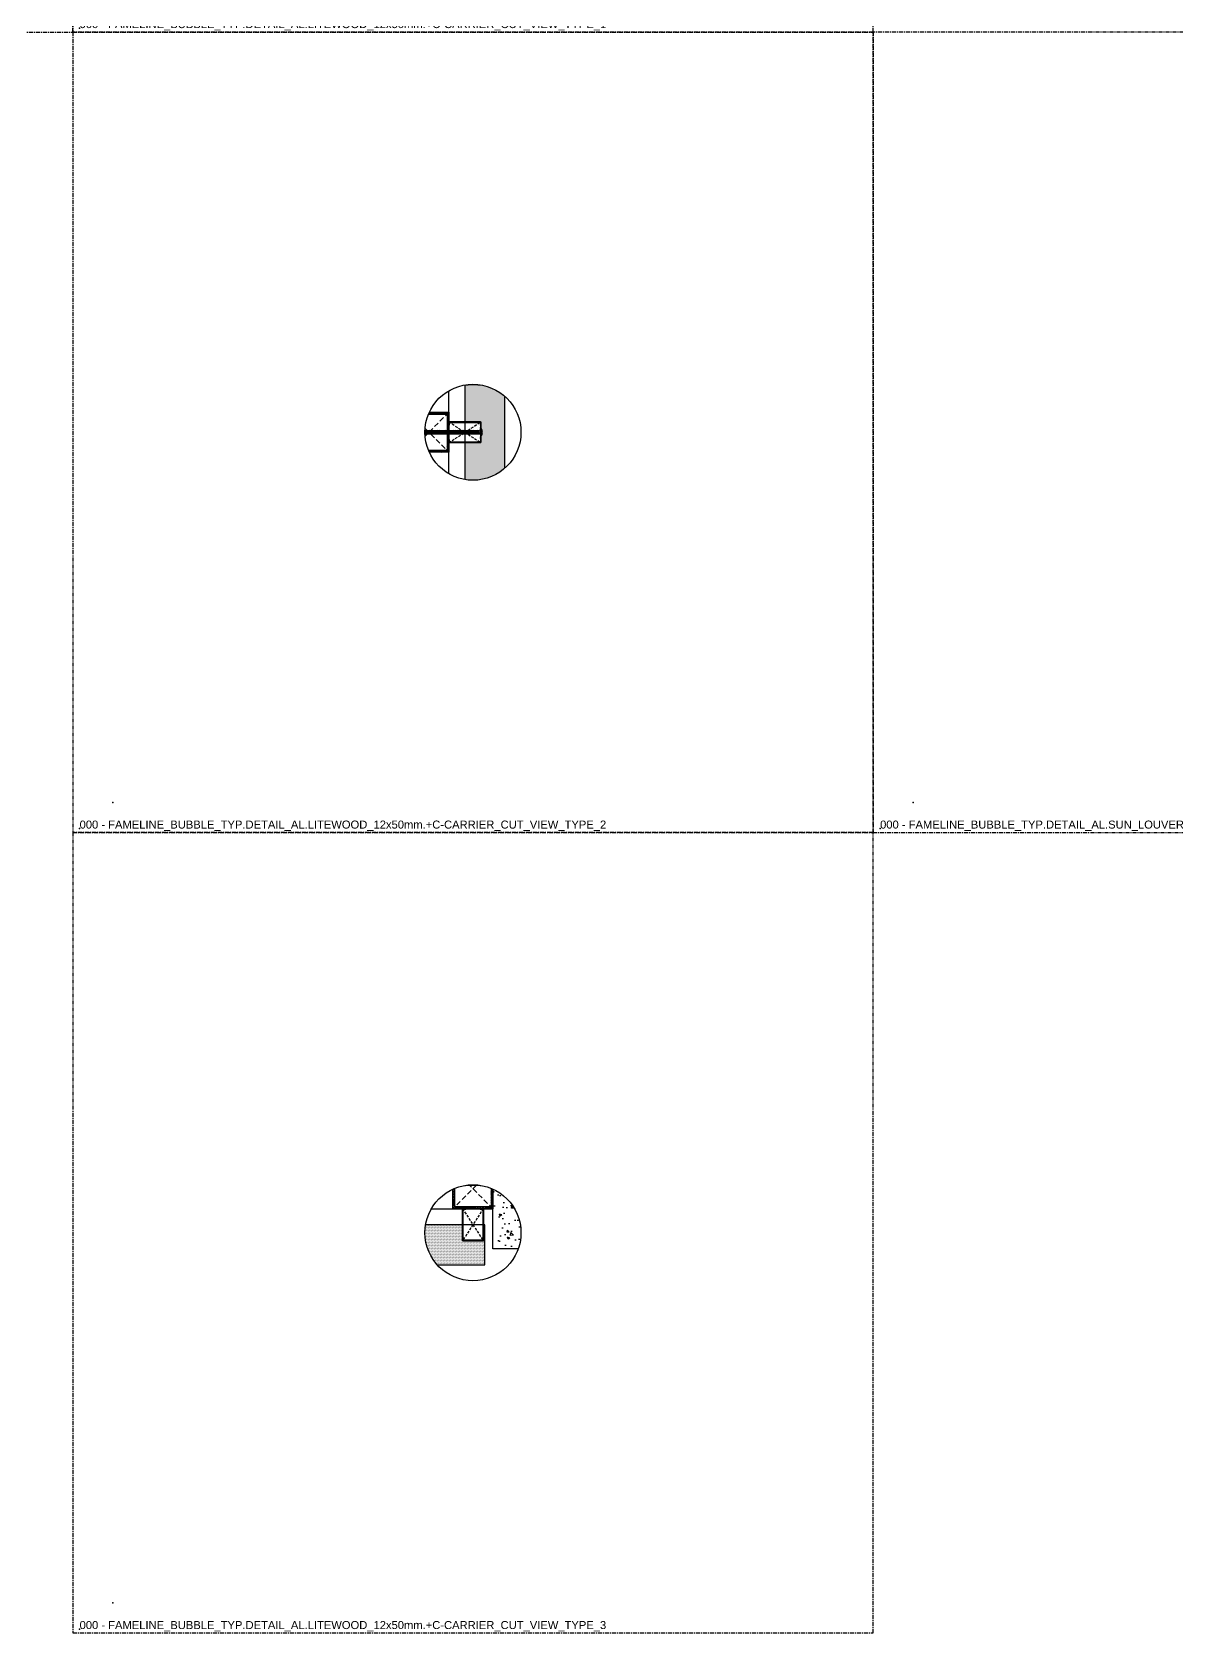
# Model space of a CAD drawing. Header units: millimetres. Extents: x -244126 to 368105, y -173968 to 259060.
# Drawn here: x 45274 to 46704, y 45995 to 47995 of the extents above; entities that cross this region are included whole.
import ezdxf
from ezdxf.enums import TextEntityAlignment as Align
from ezdxf.xclip import XClip

# ---------------------------------------------------------------- set-up
doc = ezdxf.new("R2010")
doc.units = ezdxf.units.MM
doc.header["$MEASUREMENT"] = 0
doc.header["$XCLIPFRAME"] = 0
doc.linetypes.add('005_GG_TA_LINE', pattern=[13.75, 5, -1.25, 1.25, -1.25, 5])
doc.linetypes.add('HIDDEN', pattern=[9.525, 6.35, -3.175])
for name, color, linetype in [('000 - H A T C H', 8, 'Continuous'), ('000 - H I D D E N', 7, 'Continuous'), ('000 - SYMBOL CON', 1, 'Continuous'), ('000 - WIPEOUT', 250, 'Continuous'), ('001 - ASCESSORIES', 1, 'Continuous'), ('002 - STRUCTURAL STEEL', 4, 'Continuous'), ('004 - CONCRETE', 5, 'Continuous'), ('A02_LITEWOOD', 7, 'Continuous'), ('A04_TUBE SERIES', 7, 'Continuous')]:
    doc.layers.add(name, color=color, linetype=linetype)
doc.styles.get("Standard").update_dxf_attribs({"font": 'arial.ttf'})
doc.styles.add('TA', font='Cordia New.ttf', dxfattribs={"height": 4.5})

# ---------------------------------------------------------------- blocks, each defined once
blk = doc.blocks.new('*U1760')
at = {"color": 0, "linetype": '005_GG_TA_LINE'}
blk.add_lwpolyline([(0, 0), (1000, 0), (1000, 1000), (0, 1000)], close=True, dxfattribs=at)
for p in [(50, 37.5), (8.6, 4.9)]:
    blk.add_point(p, dxfattribs=at)
blk.add_attdef('NAMEBLK', (8.6, 4.9), '', height=10, dxfattribs=at)
blk = doc.blocks.new('*U3050')
at = {"layer": '002 - STRUCTURAL STEEL', "color": 0, "linetype": 'ByBlock'}
blk.add_lwpolyline([(0, 1700), (50, 1700), (50, 0), (0, 0)], close=True, dxfattribs=at)
blk = doc.blocks.new('*U3043')
at = {"color": 250}
blk.add_wipeout([(50, 0), (50, 50), (0, 50), (0, 0)], dxfattribs=at).dxf.layer = '000 - WIPEOUT'
at = {"layer": '000 - H A T C H'}
h = blk.add_hatch(dxfattribs=at)
h.set_pattern_fill('ANSI32', color=256, scale=0.25)
h.set_pattern_definition([(45, (37.5, 37.5), (-1.6838, 1.6838), []), (45, (38.6225, 37.5), (-1.6838, 1.6838), [])])
edge = h.paths.add_edge_path()
edge.add_line((50, 3), (50, 47))
edge.add_arc((47, 47), 3, 0, 90)
edge.add_line((47, 50), (3, 50))
edge.add_arc((3, 47), 3, 90, 180)
edge.add_line((0, 47), (0, 3))
edge.add_arc((3, 3), 3, 180, 270)
edge.add_line((3, 0), (47, 0))
edge.add_arc((47, 3), 3, 270, 360)
edge = h.paths.add_edge_path(flags=16)
edge.add_line((47.7, 4.3), (47.7, 45.7))
edge.add_arc((45.7, 45.7), 2, 0, 90)
edge.add_line((45.7, 47.7), (4.3, 47.7))
edge.add_arc((4.3, 45.7), 2, 90, 180)
edge.add_line((2.3, 45.7), (2.3, 4.3))
edge.add_arc((4.3, 4.3), 2, 180, 270)
edge.add_line((4.3, 2.3), (45.7, 2.3))
edge.add_arc((45.7, 4.3), 2, 270, 360)
at = {"layer": '000 - H I D D E N', "color": 8, "linetype": 'HIDDEN'}
for p, q in [((50, 0), (0, 50)), ((50, 50), (0, 0))]:
    blk.add_line(p, q, dxfattribs=at)
at = {"layer": '002 - STRUCTURAL STEEL', "color": 0}
for points in [[(50, 3), (50, 47, 0.414214), (47, 50), (3, 50, 0.414214), (0, 47), (0, 3, 0.414214), (3, 0), (47, 0, 0.414214)], [(47.7, 4.3), (47.7, 45.7, 0.414214), (45.7, 47.7), (4.3, 47.7, 0.414214), (2.3, 45.7), (2.3, 4.3, 0.414214), (4.3, 2.3), (45.7, 2.3, 0.414214)]]:
    blk.add_lwpolyline(points, format="xyb", close=True, dxfattribs=at)
at = {"layer": 'Defpoints', "color": 250}
blk.add_lwpolyline([(50, 0), (50, 50), (0, 50), (0, 0)], close=True, dxfattribs=at)
blk = doc.blocks.new('*U4896')
at = {"layer": 'A02_LITEWOOD', "color": 0, "style": 'TA', "flags": 1}
for tag, p in [('ITEM_VALUE', (10, -52.5)), ('PRODUCT_NAME_VALUE', (60, -52.5)), ('ITEM_NUMBER_VALUE', (120, -52.5)), ('PRODUCT_CODE_VALUE', (160, -52.5)), ('SELLING_PRICE_VALUE', (200, -52.5)), ('UNIT_VALUE', (230, -52.5)), ('TYPE_OF_COLOR_VALUE', (255, -52.5)), ('SECTION_VALUE', (285, -52.5))]:
    blk.add_attdef(tag, text='', height=1.8, dxfattribs=at).set_placement(p, align=Align.MIDDLE_CENTER)
at = {"color": 0, "ltscale": 300}
blk.add_wipeout([(0, -25), (1780, -25), (1780, 25), (0, 25)], dxfattribs=at).dxf.layer = '000 - WIPEOUT'
blk.add_lwpolyline([(0, -25), (1780, -25), (1780, 25), (0, 25)], close=True, dxfattribs=at)
for p in [(25, 25), (0, -25)]:
    blk.add_point(p, dxfattribs=at)
blk = doc.blocks.new('000 - ASSCESSORIES_FAMELINE_ALC-CARRIER_FOR_12x50mm._SIDE_VIEW')
blk.add_wipeout([(-20, -13), (20, -13), (20, 13), (-20, 13)]).dxf.layer = '000 - WIPEOUT'
at = {"layer": '000 - H A T C H'}
h = blk.add_hatch(dxfattribs=at)
h.set_pattern_fill('ANSI32', color=256, scale=0.1)
h.set_pattern_definition([(45, (-15462.6393, 6516.9696), (-0.67351921, 0.67351921), []), (45, (-15462.1903, 6516.9696), (-0.67351921, 0.67351921), [])])
edge = h.paths.add_edge_path()
edge.add_line((-20, 9), (-20, 12.3))
edge.add_arc((-19.3, 12.3), 0.7, 90, 180, ccw=False)
edge.add_line((-19.3, 13), (19.3, 13))
edge.add_arc((19.3, 12.3), 0.7, 0, 90, ccw=False)
edge.add_line((20, 12.3), (20, -12.3))
edge.add_arc((19.3, -12.3), 0.7, 270, 360, ccw=False)
edge.add_line((19.3, -13), (-19.3, -13))
edge.add_arc((-19.3, -12.3), 0.7, 180, 270, ccw=False)
edge.add_line((-20, -12.3), (-20, -9))
edge.add_line((-20, -9), (-19.3, -9))
edge.add_line((-19.3, -9), (-19.3, -12.1))
edge.add_arc((-19.1, -12.1), 0.2, 180, 270)
edge.add_line((-19.1, -12.3), (19.1, -12.3))
edge.add_arc((19.1, -12.1), 0.2, 270, 360)
edge.add_line((19.3, -12.1), (19.3, 12.1))
edge.add_arc((19.1, 12.1), 0.2, 0, 90)
edge.add_line((19.1, 12.3), (-19.1, 12.3))
edge.add_arc((-19.1, 12.1), 0.2, 90, 180)
edge.add_line((-19.3, 12.1), (-19.3, 9))
edge.add_line((-19.3, 9), (-20, 9))
at = {"color": 250}
blk.add_line((0, -13), (0, 13), dxfattribs=at)
at = {"layer": '000 - SYMBOL CON', "color": 8, "linetype": 'HIDDEN', "ltscale": 0.5}
for points in [[(-20, -13), (20, 13)], [(-20, 13), (20, -13)]]:
    blk.add_lwpolyline(points, dxfattribs=at)
at = {"layer": '001 - ASCESSORIES', "color": 0}
blk.add_lwpolyline([(-20, 9), (-20, 12.3, -0.414214), (-19.3, 13), (19.3, 13, -0.414214), (20, 12.3), (20, -12.3, -0.414214), (19.3, -13), (-19.3, -13, -0.414214), (-20, -12.3), (-20, -9), (-19.3, -9), (-19.3, -12.1, 0.414214), (-19.1, -12.3), (19.1, -12.3, 0.414214), (19.3, -12.1), (19.3, 12.1, 0.414214), (19.1, 12.3), (-19.1, 12.3, 0.414214), (-19.3, 12.1), (-19.3, 9)], format="xyb", close=True, dxfattribs=at)
at = {"layer": 'Defpoints', "color": 250}
blk.add_lwpolyline([(-20, -13), (20, -13), (20, 13), (-20, 13)], close=True, dxfattribs=at)
blk = doc.blocks.new('*U3111')
at = {"layer": '001 - ASCESSORIES', "color": 0, "xscale": -1}
blk.add_blockref('000 - ASSCESSORIES_FAMELINE_ALC-CARRIER_FOR_12x50mm._SIDE_VIEW', (0, 0), dxfattribs=at)
at = {"layer": 'A04_TUBE SERIES', "color": 0, "style": 'TA', "flags": 1}
for tag, p in [('ITEM_VALUE', (50, -212.5)), ('PRODUCT_NAME_VALUE', (300, -212.5)), ('ITEM_NUMBER_VALUE', (600, -212.5)), ('PRODUCT_CODE_VALUE', (800, -212.5)), ('SELLING_PRICE_VALUE', (1000, -212.5)), ('UNIT_VALUE', (1150, -212.5)), ('TYPE_OF_COLOR_VALUE', (1275, -212.5)), ('SECTION_VALUE', (1425, -212.5))]:
    blk.add_attdef(tag, text='', height=9, dxfattribs=at).set_placement(p, align=Align.MIDDLE_CENTER)
blk = doc.blocks.new('000 - DYNAMIC_VIEW_ASSCESSORIES_PHILLIPS_HEAD_SELF_DRILLING_SCREW_No.8x75mm._SIDE_VIEW')
at = {"layer": '000 - H A T C H'}
h = blk.add_hatch(color=250, dxfattribs=at)
h.dxf.hatch_style = 1
edge = h.paths.add_edge_path()
edge.add_arc((38, 1.6), 1.05, 384.1341, 422.4587, ccw=False)
edge.add_line((39, 2), (40.2, 2))
edge.add_arc((39.8, 2.5), 0.657, 308.6596, 358.8819)
edge.add_arc((40, 1.6), 1.05, 384.1341, 422.4587, ccw=False)
edge.add_line((41, 2), (42.2, 2))
edge.add_arc((41.8, 2.5), 0.657, 308.6596, 358.8819)
edge.add_arc((42, 1.6), 1.05, 384.1341, 422.4587, ccw=False)
edge.add_line((43, 2), (44.2, 2))
edge.add_arc((43.8, 2.5), 0.657, 308.6596, 358.8819)
edge.add_arc((44, 1.6), 1.05, 384.1341, 422.4587, ccw=False)
edge.add_line((45, 2), (46.2, 2))
edge.add_arc((45.8, 2.5), 0.657, 308.6596, 358.8819)
edge.add_arc((46, 1.6), 1.05, 384.1341, 422.4587, ccw=False)
edge.add_line((47, 2), (48.2, 2))
edge.add_arc((47.8, 2.5), 0.657, 308.6596, 358.8819)
edge.add_arc((48, 1.6), 1.05, 384.1341, 422.4587, ccw=False)
edge.add_line((49, 2), (50.2, 2))
edge.add_arc((49.8, 2.5), 0.657, 308.6596, 358.8819)
edge.add_arc((50, 1.6), 1.05, 384.1341, 422.4587, ccw=False)
edge.add_line((51, 2), (52.2, 2))
edge.add_arc((51.8, 2.5), 0.657, 308.6596, 358.8819)
edge.add_arc((52, 1.6), 1.05, 384.1341, 422.4587, ccw=False)
edge.add_line((53, 2), (54.2, 2))
edge.add_arc((53.8, 2.5), 0.657, 308.6596, 358.8819)
edge.add_arc((54, 1.6), 1.05, 384.1341, 422.4587, ccw=False)
edge.add_line((55, 2), (56.2, 2))
edge.add_arc((55.8, 2.5), 0.657, 308.6596, 358.8819)
edge.add_arc((56, 1.6), 1.05, 384.1341, 422.4587, ccw=False)
edge.add_line((57, 2), (58.2, 2))
edge.add_arc((57.8, 2.5), 0.657, 308.6596, 358.8819)
edge.add_arc((58, 1.6), 1.05, 384.1341, 422.4587, ccw=False)
edge.add_line((59, 2), (60.2, 2))
edge.add_arc((59.8, 2.5), 0.657, 308.6596, 358.8819)
edge.add_arc((60, 1.6), 1.05, 384.1341, 422.4587, ccw=False)
edge.add_line((61, 2), (62.2, 2))
edge.add_arc((61.8, 2.5), 0.657, 308.6596, 358.8819)
edge.add_arc((62, 1.6), 1.05, 384.1341, 422.4587, ccw=False)
edge.add_line((63, 2), (64.2, 2))
edge.add_arc((63.8, 2.5), 0.657, 308.6596, 358.8819)
edge.add_arc((64, 1.6), 1.05, 384.1341, 422.4587, ccw=False)
edge.add_line((65, 2), (66.2, 2))
edge.add_arc((65.8, 2.5), 0.657, 308.6596, 358.8819)
edge.add_arc((66, 1.6), 1.05, 384.1341, 422.4587, ccw=False)
edge.add_line((67, 2), (68.2, 2))
edge.add_arc((67.8, 2.5), 0.657, 308.6596, 358.8819)
edge.add_arc((68, 1.6), 1.05, 384.1341, 422.4587, ccw=False)
edge.add_line((69, 2), (69.6, 2))
edge.add_line((69.6, 2), (70.3, 1.8))
edge.add_arc((69.9, 2.3), 0.657, 308.6596, 358.8819)
edge.add_arc((70.1, 1.3), 1.05, 384.1341, 422.4587, ccw=False)
edge.add_line((71, 1.8), (71.1, 1.5))
edge.add_line((71.1, 1.5), (75, 0))
edge.add_line((75, 0), (71.7, -1.2))
edge.add_line((71.7, -1.2), (71.7, -1.5))
edge.add_arc((70.9, -1.4), 0.847, 314.556, 352.9855, ccw=False)
edge.add_arc((70.6, -2.4), 0.966, 382.4776, 426.9967)
edge.add_line((71, -1.5), (69.8, -1.9))
edge.add_line((69.8, -1.9), (69.9, -2))
edge.add_arc((69, -1.9), 0.847, 314.556, 352.9855, ccw=False)
edge.add_arc((68.7, -2.9), 0.966, 382.4776, 424.1153)
edge.add_line((69.1, -2), (67.9, -2))
edge.add_arc((67, -1.9), 0.847, 314.556, 352.9855, ccw=False)
edge.add_arc((66.7, -2.9), 0.966, 382.4776, 424.1153)
edge.add_line((67.1, -2), (65.9, -2))
edge.add_arc((65, -1.9), 0.847, 314.556, 352.9855, ccw=False)
edge.add_arc((64.7, -2.9), 0.966, 382.4776, 424.1153)
edge.add_line((65.1, -2), (63.9, -2))
edge.add_arc((63, -1.9), 0.847, 314.556, 352.9855, ccw=False)
edge.add_arc((62.7, -2.9), 0.966, 382.4776, 424.1153)
edge.add_line((63.1, -2), (61.9, -2))
edge.add_arc((61, -1.9), 0.847, 314.556, 352.9855, ccw=False)
edge.add_arc((60.7, -2.9), 0.966, 382.4776, 424.1153)
edge.add_line((61.1, -2), (59.9, -2))
edge.add_arc((59, -1.9), 0.847, 314.556, 352.9855, ccw=False)
edge.add_arc((58.7, -2.9), 0.966, 382.4776, 424.1153)
edge.add_line((59.1, -2), (57.9, -2))
edge.add_arc((57, -1.9), 0.847, 314.556, 352.9855, ccw=False)
edge.add_arc((56.7, -2.9), 0.966, 382.4776, 424.1153)
edge.add_line((57.1, -2), (55.9, -2))
edge.add_arc((55, -1.9), 0.847, 314.556, 352.9855, ccw=False)
edge.add_arc((54.7, -2.9), 0.966, 382.4776, 424.1153)
edge.add_line((55.1, -2), (53.9, -2))
edge.add_arc((53, -1.9), 0.847, 314.556, 352.9855, ccw=False)
edge.add_arc((52.7, -2.9), 0.966, 382.4776, 424.1153)
edge.add_line((53.1, -2), (51.9, -2))
edge.add_arc((51, -1.9), 0.847, 314.556, 352.9855, ccw=False)
edge.add_arc((50.7, -2.9), 0.966, 382.4776, 424.1153)
edge.add_line((51.1, -2), (49.9, -2))
edge.add_arc((49, -1.9), 0.847, 314.556, 352.9855, ccw=False)
edge.add_arc((48.7, -2.9), 0.966, 382.4776, 424.1153)
edge.add_line((49.1, -2), (47.9, -2))
edge.add_arc((47, -1.9), 0.847, 314.556, 352.9855, ccw=False)
edge.add_arc((46.7, -2.9), 0.966, 382.4776, 424.1153)
edge.add_line((47.1, -2), (45.9, -2))
edge.add_arc((45, -1.9), 0.847, 314.556, 352.9855, ccw=False)
edge.add_arc((44.7, -2.9), 0.966, 382.4776, 424.1153)
edge.add_line((45.1, -2), (43.9, -2))
edge.add_arc((43, -1.9), 0.847, 314.556, 352.9855, ccw=False)
edge.add_arc((42.7, -2.9), 0.966, 382.4776, 424.1153)
edge.add_line((43.1, -2), (41.9, -2))
edge.add_arc((41, -1.9), 0.847, 314.556, 352.9855, ccw=False)
edge.add_arc((40.7, -2.9), 0.966, 382.4776, 424.1153)
edge.add_line((41.1, -2), (39.9, -2))
edge.add_arc((39, -1.9), 0.847, 314.556, 352.9855, ccw=False)
edge.add_arc((38.7, -2.9), 0.966, 382.4776, 424.1153)
edge.add_line((39.1, -2), (37.9, -2))
edge.add_arc((37, -1.9), 0.847, 314.556, 352.9855, ccw=False)
edge.add_arc((36.7, -2.9), 0.966, 382.4776, 424.1153)
edge.add_line((37.1, -2), (35.9, -2))
edge.add_arc((35, -1.9), 0.847, 314.556, 352.9855, ccw=False)
edge.add_arc((34.7, -2.9), 0.966, 382.4776, 424.1153)
edge.add_line((35.1, -2), (33.9, -2))
edge.add_arc((33, -1.9), 0.847, 314.556, 352.9855, ccw=False)
edge.add_arc((32.7, -2.9), 0.966, 382.4776, 424.1153)
edge.add_line((33.1, -2), (31.9, -2))
edge.add_arc((31, -1.9), 0.847, 314.556, 352.9855, ccw=False)
edge.add_arc((30.7, -2.9), 0.966, 382.4776, 424.1153)
edge.add_line((31.1, -2), (29.9, -2))
edge.add_arc((29, -1.9), 0.847, 314.556, 352.9855, ccw=False)
edge.add_arc((28.7, -2.9), 0.966, 382.4776, 424.1153)
edge.add_line((29.1, -2), (27.9, -2))
edge.add_arc((27, -1.9), 0.847, 314.556, 352.9855, ccw=False)
edge.add_arc((26.7, -2.9), 0.966, 382.4776, 424.1153)
edge.add_line((27.1, -2), (25.9, -2))
edge.add_arc((25, -1.9), 0.847, 314.556, 352.9855, ccw=False)
edge.add_arc((24.7, -2.9), 0.966, 382.4776, 424.1153)
edge.add_line((25.1, -2), (23.9, -2))
edge.add_arc((23, -1.9), 0.847, 314.556, 352.9855, ccw=False)
edge.add_arc((22.7, -2.9), 0.966, 382.4776, 424.1153)
edge.add_line((23.1, -2), (21.9, -2))
edge.add_arc((21, -1.9), 0.847, 314.556, 352.9855, ccw=False)
edge.add_arc((20.7, -2.9), 0.966, 382.4776, 424.1153)
edge.add_line((21.1, -2), (19.9, -2))
edge.add_arc((19, -1.9), 0.847, 314.556, 352.9855, ccw=False)
edge.add_arc((18.7, -2.9), 0.966, 382.4776, 424.1153)
edge.add_line((19.1, -2), (17.9, -2))
edge.add_arc((17, -1.9), 0.847, 314.556, 352.9855, ccw=False)
edge.add_arc((16.7, -2.9), 0.966, 382.4776, 424.1153)
edge.add_line((17.1, -2), (15.9, -2))
edge.add_arc((15, -1.9), 0.847, 314.556, 352.9855, ccw=False)
edge.add_arc((14.7, -2.9), 0.966, 382.4776, 424.1153)
edge.add_line((15.1, -2), (13.9, -2))
edge.add_arc((13, -1.9), 0.847, 314.556, 352.9855, ccw=False)
edge.add_arc((12.7, -2.9), 0.966, 382.4776, 424.1153)
edge.add_line((13.1, -2), (11.9, -2))
edge.add_arc((11, -1.9), 0.847, 314.556, 352.9855, ccw=False)
edge.add_arc((10.7, -2.9), 0.966, 382.4776, 424.1153)
edge.add_line((11.1, -2), (9.9, -2))
edge.add_arc((9, -1.9), 0.847, 314.556, 352.9855, ccw=False)
edge.add_arc((8.7, -2.9), 0.966, 382.4776, 424.1153)
edge.add_line((9.1, -2), (7.9, -2))
edge.add_arc((7, -1.9), 0.847, 314.556, 352.9855, ccw=False)
edge.add_arc((6.7, -2.9), 0.966, 382.4776, 424.1153)
edge.add_line((7.1, -2), (5.9, -2))
edge.add_arc((5, -1.9), 0.847, 314.556, 352.9855, ccw=False)
edge.add_arc((4.7, -2.9), 0.966, 382.4776, 424.1153)
edge.add_line((5.1, -2), (3.9, -2))
edge.add_arc((3, -1.9), 0.847, 314.556, 352.9855, ccw=False)
edge.add_arc((2.7, -2.9), 0.966, 382.4776, 424.1153)
edge.add_line((3.1, -2), (1.8, -2))
edge.add_line((1.8, -2), (0, -2.5))
edge.add_line((0, -2.5), (0, -4.5))
edge.add_line((0, -4.5), (-0.5, -4.5))
edge.add_arc((7.3, 0), 9.04, 183.5796, 209.8628, ccw=False)
edge.add_line((-1.7, -0.6), (-1, -0.6))
edge.add_line((-1, -0.6), (-1, 0.6))
edge.add_line((-1, 0.6), (-1.7, 0.6))
edge.add_arc((7.3, 0), 9.04, 150.1372, 176.0119, ccw=False)
edge.add_line((-0.5, 4.5), (0, 4.5))
edge.add_line((0, 4.5), (0, 2.5))
edge.add_line((0, 2.5), (1.5, 2))
edge.add_line((1.5, 2), (2.2, 2))
edge.add_arc((1.8, 2.5), 0.657, 308.6596, 358.8819)
edge.add_arc((2, 1.6), 1.05, 384.1341, 422.4587, ccw=False)
edge.add_line((3, 2), (4.2, 2))
edge.add_arc((3.8, 2.5), 0.657, 308.6596, 358.8819)
edge.add_arc((4, 1.6), 1.05, 384.1341, 422.4587, ccw=False)
edge.add_line((5, 2), (6.2, 2))
edge.add_arc((5.8, 2.5), 0.657, 308.6596, 358.8819)
edge.add_arc((6, 1.6), 1.05, 384.1341, 422.4587, ccw=False)
edge.add_line((7, 2), (8.2, 2))
edge.add_arc((7.8, 2.5), 0.657, 308.6596, 358.8819)
edge.add_arc((8, 1.6), 1.05, 384.1341, 422.4587, ccw=False)
edge.add_line((9, 2), (10.2, 2))
edge.add_arc((9.8, 2.5), 0.657, 308.6596, 358.8819)
edge.add_arc((10, 1.6), 1.05, 384.1341, 422.4587, ccw=False)
edge.add_line((11, 2), (12.2, 2))
edge.add_arc((11.8, 2.5), 0.657, 308.6596, 358.8819)
edge.add_arc((12, 1.6), 1.05, 384.1341, 422.4587, ccw=False)
edge.add_line((13, 2), (14.2, 2))
edge.add_arc((13.8, 2.5), 0.657, 308.6596, 358.8819)
edge.add_arc((14, 1.6), 1.05, 384.1341, 422.4587, ccw=False)
edge.add_line((15, 2), (16.2, 2))
edge.add_arc((15.8, 2.5), 0.657, 308.6596, 358.8819)
edge.add_arc((16, 1.6), 1.05, 384.1341, 422.4587, ccw=False)
edge.add_line((17, 2), (18.2, 2))
edge.add_arc((17.8, 2.5), 0.657, 308.6596, 358.8819)
edge.add_arc((18, 1.6), 1.05, 384.1341, 422.4587, ccw=False)
edge.add_line((19, 2), (20.2, 2))
edge.add_arc((19.8, 2.5), 0.657, 308.6596, 358.8819)
edge.add_arc((20, 1.6), 1.05, 384.1341, 422.4587, ccw=False)
edge.add_line((21, 2), (22.2, 2))
edge.add_arc((21.8, 2.5), 0.657, 308.6596, 358.8819)
edge.add_arc((22, 1.6), 1.05, 384.1341, 422.4587, ccw=False)
edge.add_line((23, 2), (24.2, 2))
edge.add_arc((23.8, 2.5), 0.657, 308.6596, 358.8819)
edge.add_arc((24, 1.6), 1.05, 384.1341, 422.4587, ccw=False)
edge.add_line((25, 2), (26.2, 2))
edge.add_arc((25.8, 2.5), 0.657, 308.6596, 358.8819)
edge.add_arc((26, 1.6), 1.05, 384.1341, 422.4587, ccw=False)
edge.add_line((27, 2), (28.2, 2))
edge.add_arc((27.8, 2.5), 0.657, 308.6596, 358.8819)
edge.add_arc((28, 1.6), 1.05, 384.1341, 422.4587, ccw=False)
edge.add_line((29, 2), (30.2, 2))
edge.add_arc((29.8, 2.5), 0.657, 308.6596, 358.8819)
edge.add_arc((30, 1.6), 1.05, 384.1341, 422.4587, ccw=False)
edge.add_line((31, 2), (32.2, 2))
edge.add_arc((31.8, 2.5), 0.657, 308.6596, 358.8819)
edge.add_arc((32, 1.6), 1.05, 384.1341, 422.4587, ccw=False)
edge.add_line((33, 2), (34.2, 2))
edge.add_arc((33.8, 2.5), 0.657, 308.6596, 358.8819)
edge.add_arc((34, 1.6), 1.05, 384.1341, 422.4587, ccw=False)
edge.add_line((35, 2), (36.2, 2))
edge.add_arc((35.8, 2.5), 0.657, 308.6596, 358.8819)
edge.add_arc((36, 1.6), 1.05, 384.1341, 422.4587, ccw=False)
edge.add_line((37, 2), (38.2, 2))
edge.add_arc((37.8, 2.5), 0.657, 308.6596, 358.8819)
at = {"layer": '001 - ASCESSORIES', "color": 0}
for p, q in [((-1, 0.6), (-1.7, 0.6)), ((-1, -0.6), (-1, 0.6)), ((0, 4.5), (-0.5, 4.5)), ((-0.5, 4.5), (-0.5, -4.5)), ((0, 0), (-0.5, 0)), ((0, 4.5), (0, -4.5)), ((1.5, 2), (0, 2.5)), ((2.2, 2), (1.5, 2)), ((3.6, -2.5), (2.5, 2.5)), ((4.2, 2), (3, 2)), ((5.6, -2.5), (4.5, 2.5)), ((6.2, 2), (5, 2)), ((7.6, -2.5), (6.5, 2.5)), ((8.2, 2), (7, 2)), ((9.6, -2.5), (8.5, 2.5)), ((10.2, 2), (9, 2)), ((11.6, -2.5), (10.5, 2.5)), ((12.2, 2), (11, 2)), ((13.6, -2.5), (12.5, 2.5)), ((14.2, 2), (13, 2)), ((15.6, -2.5), (14.5, 2.5)), ((16.2, 2), (15, 2)), ((17.6, -2.5), (16.5, 2.5)), ((18.2, 2), (17, 2)), ((19.6, -2.5), (18.5, 2.5)), ((20.2, 2), (19, 2)), ((21.6, -2.5), (20.5, 2.5)), ((22.2, 2), (21, 2)), ((23.6, -2.5), (22.5, 2.5)), ((24.2, 2), (23, 2)), ((25.6, -2.5), (24.5, 2.5)), ((26.2, 2), (25, 2)), ((27.6, -2.5), (26.5, 2.5)), ((28.2, 2), (27, 2)), ((29.6, -2.5), (28.5, 2.5)), ((30.2, 2), (29, 2)), ((31.6, -2.5), (30.5, 2.5)), ((32.2, 2), (31, 2)), ((33.6, -2.5), (32.5, 2.5)), ((34.2, 2), (33, 2)), ((35.6, -2.5), (34.5, 2.5)), ((36.2, 2), (35, 2)), ((37.6, -2.5), (36.5, 2.5)), ((38.2, 2), (37, 2)), ((39.6, -2.5), (38.5, 2.5)), ((40.2, 2), (39, 2)), ((41.6, -2.5), (40.5, 2.5)), ((42.2, 2), (41, 2)), ((43.6, -2.5), (42.5, 2.5)), ((44.2, 2), (43, 2)), ((45.6, -2.5), (44.5, 2.5)), ((46.2, 2), (45, 2)), ((47.6, -2.5), (46.5, 2.5)), ((48.2, 2), (47, 2)), ((49.6, -2.5), (48.5, 2.5)), ((50.2, 2), (49, 2)), ((51.6, -2.5), (50.5, 2.5)), ((52.2, 2), (51, 2)), ((53.6, -2.5), (52.5, 2.5)), ((54.2, 2), (53, 2)), ((55.6, -2.5), (54.5, 2.5)), ((56.2, 2), (55, 2)), ((57.6, -2.5), (56.5, 2.5)), ((58.2, 2), (57, 2)), ((59.6, -2.5), (58.5, 2.5)), ((60.2, 2), (59, 2)), ((61.6, -2.5), (60.5, 2.5)), ((62.2, 2), (61, 2)), ((63.6, -2.5), (62.5, 2.5)), ((64.2, 2), (63, 2)), ((65.6, -2.5), (64.5, 2.5)), ((66.2, 2), (65, 2)), ((67.6, -2.5), (66.5, 2.5)), ((68.2, 2), (67, 2)), ((69.6, -2.5), (68.5, 2.5)), ((69.6, 2), (69, 2)), ((69.6, 2), (70.3, 1.8)), ((71.5, -2), (70.5, 2.3)), ((71.1, 1.5), (75, 0)), ((-1.7, -0.6), (-1, -0.6)), ((0, -4.5), (-0.5, -4.5)), ((0, -2.5), (1.8, -2)), ((3.1, -2), (1.8, -2)), ((5.1, -2), (3.9, -2)), ((7.1, -2), (5.9, -2)), ((9.1, -2), (7.9, -2)), ((11.1, -2), (9.9, -2)), ((13.1, -2), (11.9, -2)), ((15.1, -2), (13.9, -2)), ((17.1, -2), (15.9, -2)), ((19.1, -2), (17.9, -2)), ((21.1, -2), (19.9, -2)), ((23.1, -2), (21.9, -2)), ((25.1, -2), (23.9, -2)), ((27.1, -2), (25.9, -2)), ((29.1, -2), (27.9, -2)), ((31.1, -2), (29.9, -2)), ((33.1, -2), (31.9, -2)), ((35.1, -2), (33.9, -2)), ((37.1, -2), (35.9, -2)), ((39.1, -2), (37.9, -2)), ((41.1, -2), (39.9, -2)), ((43.1, -2), (41.9, -2)), ((45.1, -2), (43.9, -2)), ((47.1, -2), (45.9, -2)), ((49.1, -2), (47.9, -2)), ((51.1, -2), (49.9, -2)), ((53.1, -2), (51.9, -2)), ((55.1, -2), (53.9, -2)), ((57.1, -2), (55.9, -2)), ((59.1, -2), (57.9, -2)), ((61.1, -2), (59.9, -2)), ((63.1, -2), (61.9, -2)), ((65.1, -2), (63.9, -2)), ((67.1, -2), (65.9, -2)), ((69.1, -2), (67.9, -2)), ((69.8, -1.9), (71, -1.5)), ((71.7, -1.2), (75, 0))]:
    blk.add_line(p, q, dxfattribs=at)
for points in [[(3.1, -2), (2.2, 2, 0.222712), (2.5, 2.5, -0.168799), (3, 2), (3.9, -2, -0.16927), (3.6, -2.5, 0.183704)], [(5.1, -2), (4.2, 2, 0.222712), (4.5, 2.5, -0.168799), (5, 2), (5.9, -2, -0.16927), (5.6, -2.5, 0.183704)], [(7.1, -2), (6.2, 2, 0.222712), (6.5, 2.5, -0.168799), (7, 2), (7.9, -2, -0.16927), (7.6, -2.5, 0.183704)], [(9.1, -2), (8.2, 2, 0.222712), (8.5, 2.5, -0.168799), (9, 2), (9.9, -2, -0.16927), (9.6, -2.5, 0.183704)], [(11.1, -2), (10.2, 2, 0.222712), (10.5, 2.5, -0.168799), (11, 2), (11.9, -2, -0.16927), (11.6, -2.5, 0.183704)], [(13.1, -2), (12.2, 2, 0.222712), (12.5, 2.5, -0.168799), (13, 2), (13.9, -2, -0.16927), (13.6, -2.5, 0.183704)], [(15.1, -2), (14.2, 2, 0.222712), (14.5, 2.5, -0.168799), (15, 2), (15.9, -2, -0.16927), (15.6, -2.5, 0.183704)], [(17.1, -2), (16.2, 2, 0.222712), (16.5, 2.5, -0.168799), (17, 2), (17.9, -2, -0.16927), (17.6, -2.5, 0.183704)], [(19.1, -2), (18.2, 2, 0.222712), (18.5, 2.5, -0.168799), (19, 2), (19.9, -2, -0.16927), (19.6, -2.5, 0.183704)], [(21.1, -2), (20.2, 2, 0.222712), (20.5, 2.5, -0.168799), (21, 2), (21.9, -2, -0.16927), (21.6, -2.5, 0.183704)], [(23.1, -2), (22.2, 2, 0.222712), (22.5, 2.5, -0.168799), (23, 2), (23.9, -2, -0.16927), (23.6, -2.5, 0.183704)], [(25.1, -2), (24.2, 2, 0.222712), (24.5, 2.5, -0.168799), (25, 2), (25.9, -2, -0.16927), (25.6, -2.5, 0.183704)], [(27.1, -2), (26.2, 2, 0.222712), (26.5, 2.5, -0.168799), (27, 2), (27.9, -2, -0.16927), (27.6, -2.5, 0.183704)], [(29.1, -2), (28.2, 2, 0.222712), (28.5, 2.5, -0.168799), (29, 2), (29.9, -2, -0.16927), (29.6, -2.5, 0.183704)], [(31.1, -2), (30.2, 2, 0.222712), (30.5, 2.5, -0.168799), (31, 2), (31.9, -2, -0.16927), (31.6, -2.5, 0.183704)], [(33.1, -2), (32.2, 2, 0.222712), (32.5, 2.5, -0.168799), (33, 2), (33.9, -2, -0.16927), (33.6, -2.5, 0.183704)], [(35.1, -2), (34.2, 2, 0.222712), (34.5, 2.5, -0.168799), (35, 2), (35.9, -2, -0.16927), (35.6, -2.5, 0.183704)], [(37.1, -2), (36.2, 2, 0.222712), (36.5, 2.5, -0.168799), (37, 2), (37.9, -2, -0.16927), (37.6, -2.5, 0.183704)], [(39.1, -2), (38.2, 2, 0.222712), (38.5, 2.5, -0.168799), (39, 2), (39.9, -2, -0.16927), (39.6, -2.5, 0.183704)], [(41.1, -2), (40.2, 2, 0.222712), (40.5, 2.5, -0.168799), (41, 2), (41.9, -2, -0.16927), (41.6, -2.5, 0.183704)], [(43.1, -2), (42.2, 2, 0.222712), (42.5, 2.5, -0.168799), (43, 2), (43.9, -2, -0.16927), (43.6, -2.5, 0.183704)], [(45.1, -2), (44.2, 2, 0.222712), (44.5, 2.5, -0.168799), (45, 2), (45.9, -2, -0.16927), (45.6, -2.5, 0.183704)], [(47.1, -2), (46.2, 2, 0.222712), (46.5, 2.5, -0.168799), (47, 2), (47.9, -2, -0.16927), (47.6, -2.5, 0.183704)], [(49.1, -2), (48.2, 2, 0.222712), (48.5, 2.5, -0.168799), (49, 2), (49.9, -2, -0.16927), (49.6, -2.5, 0.183704)], [(51.1, -2), (50.2, 2, 0.222712), (50.5, 2.5, -0.168799), (51, 2), (51.9, -2, -0.16927), (51.6, -2.5, 0.183704)], [(53.1, -2), (52.2, 2, 0.222712), (52.5, 2.5, -0.168799), (53, 2), (53.9, -2, -0.16927), (53.6, -2.5, 0.183704)], [(55.1, -2), (54.2, 2, 0.222712), (54.5, 2.5, -0.168799), (55, 2), (55.9, -2, -0.16927), (55.6, -2.5, 0.183704)], [(57.1, -2), (56.2, 2, 0.222712), (56.5, 2.5, -0.168799), (57, 2), (57.9, -2, -0.16927), (57.6, -2.5, 0.183704)], [(59.1, -2), (58.2, 2, 0.222712), (58.5, 2.5, -0.168799), (59, 2), (59.9, -2, -0.16927), (59.6, -2.5, 0.183704)], [(61.1, -2), (60.2, 2, 0.222712), (60.5, 2.5, -0.168799), (61, 2), (61.9, -2, -0.16927), (61.6, -2.5, 0.183704)], [(63.1, -2), (62.2, 2, 0.222712), (62.5, 2.5, -0.168799), (63, 2), (63.9, -2, -0.16927), (63.6, -2.5, 0.183704)], [(65.1, -2), (64.2, 2, 0.222712), (64.5, 2.5, -0.168799), (65, 2), (65.9, -2, -0.16927), (65.6, -2.5, 0.183704)], [(67.1, -2), (66.2, 2, 0.222712), (66.5, 2.5, -0.168799), (67, 2), (67.9, -2, -0.16927), (67.6, -2.5, 0.183704)], [(69.1, -2), (68.2, 2, 0.222712), (68.5, 2.5, -0.168799), (69, 2), (69.9, -2, -0.16927), (69.6, -2.5, 0.183704)], [(71, -1.5), (70.3, 1.8, 0.222712), (70.5, 2.3, -0.168799), (71, 1.8), (71.7, -1.5, -0.16927), (71.5, -2, 0.183704)]]:
    blk.add_lwpolyline(points, format="xyb", close=True, dxfattribs=at)
for start, end in [(150.1372, 176.0119), (183.5796, 209.8628)]:
    blk.add_arc((7.3, 0), 9.04, start, end, dxfattribs=at)
blk = doc.blocks.new('*U4800')
at = {"layer": '001 - ASCESSORIES', "color": 0, "linetype": 'ByBlock'}
blk.add_blockref('000 - DYNAMIC_VIEW_ASSCESSORIES_PHILLIPS_HEAD_SELF_DRILLING_SCREW_No.8x75mm._SIDE_VIEW', (0, 0), dxfattribs=at)
blk = doc.blocks.new('000 - FAMELINE_BUBBLE_TYP.DETAIL_AL.LITEWOOD_12x50mm.+C-CARRIER_CUT_VIEW_TYPE_2')
at = {"layer": '002 - STRUCTURAL STEEL', "color": 1}
ref = blk.add_blockref('*U3050', (-80, 850), dxfattribs=dict(at, xscale=-1, rotation=180))
XClip(ref).set_block_clipping_path([(71.4611097036, 790.6107134871), (55.0750992199, 795.4220802787), (40.7083559633, 804.6550255387), (29.5247880301, 817.5615509527), (22.4304215831, 833.0960465895), (20, 850), (22.4304215831, 866.9039534105), (29.5247880301, 882.4384490473), (40.7083559633, 895.3449744613), (55.0750992199, 904.5779197213), (71.4611097036, 909.3892865129), (88.5388902964, 909.3892865129), (104.9249007801, 904.5779197213), (119.2916440367, 895.3449744613), (130.4752119699, 882.4384490473), (137.5695784169, 866.9039534105), (140, 850), (137.5695784169, 833.0960465895), (130.4752119699, 817.5615509527), (119.2916440367, 804.6550255387), (104.9249007801, 795.4220802787), (88.5388902964, 790.6107134871)])
at = {"layer": 'A02_LITEWOOD', "color": 2}
ref = blk.add_blockref('*U4896', (15, -890), dxfattribs=dict(at, rotation=90))
XClip(ref).set_block_clipping_path([(949.3892865128, 23.5388921318), (944.5779197212, 39.9249026155), (935.3449744612, 54.2916458721), (922.4384490472, 65.4752138053), (906.9039534104, 72.5695802523), (889.9999999999, 75.0000018354), (873.0960465894, 72.5695802523), (857.5615509526, 65.4752138053), (844.6550255386, 54.2916458721), (835.4220802786, 39.9249026155), (830.610713487, 23.5388921318), (830.610713487, 6.461111539), (835.4220802786, -9.9248989447), (844.6550255386, -24.2916422013), (857.5615509526, -35.4752101345), (873.0960465894, -42.5695765814), (889.9999999999, -44.9999981646), (906.9039534104, -42.5695765814), (922.4384490472, -35.4752101345), (935.3449744612, -24.2916422013), (944.5779197212, -9.9248989447), (949.3892865128, 6.461111539)])
at = {"layer": '001 - ASCESSORIES', "color": 3, "rotation": 180}
blk.add_blockref('*U3111', (-10, 0), dxfattribs=at)
at = {"layer": '000 - H A T C H'}
h = blk.add_hatch(dxfattribs=at)
h.set_pattern_fill('DOTS', color=8, scale=15)
h.paths.add_polyline_path([(40, 44.3, 0.003769), (40.2, 44.6, 0.229137), (-10, 59.2), (-10, 13), (10, 13), (10, -13), (-10, -13), (-10, -59.2, 0.228123), (40, -44.7, 0.003634), (40, -44.3)])
at = {"layer": '002 - STRUCTURAL STEEL', "color": 4}
ref = blk.add_blockref('*U3043', (-80, -25), dxfattribs=dict(at, xscale=-1, rotation=270))
XClip(ref).set_block_clipping_path([(84.3892865128, 71.4611097036), (79.5779197212, 55.0750992199), (70.3449744612, 40.7083559633), (57.4384490472, 29.5247880301), (41.9039534104, 22.4304215831), (24.9999999999, 20), (8.0960465894, 22.4304215831), (-7.4384490474, 29.5247880301), (-20.3449744614, 40.7083559633), (-29.5779197214, 55.0750992199), (-34.389286513, 71.4611097036), (-34.389286513, 88.5388902964), (-29.5779197214, 104.9249007801), (-20.3449744614, 119.2916440367), (-7.4384490474, 130.4752119699), (8.0960465894, 137.5695784169), (24.9999999999, 140), (41.9039534104, 137.5695784169), (57.4384490472, 130.4752119699), (70.3449744612, 119.2916440367), (79.5779197212, 104.9249007801), (84.3892865128, 88.5388902964)])
at = {"layer": '000 - SYMBOL CON', "color": 2, "linetype": 'ByBlock'}
blk.add_circle((0, 0), 60, dxfattribs=at)
at = {"layer": '001 - ASCESSORIES'}
ref = blk.add_blockref('*U4800', (10, 0), dxfattribs=dict(at, rotation=180))
XClip(ref).set_block_clipping_path([(18.5388902964, -59.3892865129), (34.9249007801, -54.5779197213), (49.2916440367, -45.3449744613), (60.4752119699, -32.4384490473), (67.5695784169, -16.9039534105), (70, 0), (67.5695784169, 16.9039534105), (60.4752119699, 32.4384490473), (49.2916440367, 45.3449744613), (34.9249007801, 54.5779197213), (18.5388902964, 59.3892865129), (1.4611097036, 59.3892865129), (-14.9249007801, 54.5779197213), (-29.2916440367, 45.3449744613), (-40.4752119699, 32.4384490473), (-47.5695784169, 16.9039534105), (-50, 0), (-47.5695784169, -16.9039534105), (-40.4752119699, -32.4384490473), (-29.2916440367, -45.3449744613), (-14.9249007801, -54.5779197213), (1.4611097036, -59.3892865129)])
blk = doc.blocks.new('*U4899')
at = {"layer": 'A02_LITEWOOD', "color": 0, "style": 'TA', "flags": 1}
for tag, p in [('ITEM_VALUE', (10, -52.5)), ('PRODUCT_NAME_VALUE', (60, -52.5)), ('ITEM_NUMBER_VALUE', (120, -52.5)), ('PRODUCT_CODE_VALUE', (160, -52.5)), ('SELLING_PRICE_VALUE', (200, -52.5)), ('UNIT_VALUE', (230, -52.5)), ('TYPE_OF_COLOR_VALUE', (255, -52.5)), ('SECTION_VALUE', (285, -52.5))]:
    blk.add_attdef(tag, text='', height=1.8, dxfattribs=at).set_placement(p, align=Align.MIDDLE_CENTER)
at = {"color": 0, "ltscale": 300}
blk.add_wipeout([(0, -25), (870, -25), (870, 25), (0, 25)], dxfattribs=at).dxf.layer = '000 - WIPEOUT'
blk.add_lwpolyline([(0, -25), (870, -25), (870, 25), (0, 25)], close=True, dxfattribs=at)
for p in [(25, 25), (0, -25)]:
    blk.add_point(p, dxfattribs=at)
blk = doc.blocks.new('000 - CONCRETE_COLUMN_100x100mm.-CUT_VIEW')
at = {"layer": '000 - H A T C H'}
h = blk.add_hatch(dxfattribs=at)
h.set_pattern_fill('AR-CONC', color=256, scale=4)
h.set_pattern_definition([(50, (-55619.507, -25057.84), (28.690407, -2.510085), [3, -33]), (355, (-55619.507, -25057.84), (-5.550053, 30.087685), [2.4, -26.4]), (100.451444, (-55617.116, -25058.05), (23.140354, 27.5776), [2.549608, -28.045684]), (46.1842, (-55619.507, -25049.84), (42.689653, -6.620771), [4.5, -49.5]), (96.635635, (-55615.95, -25050.39), (37.386478, 38.964744), [3.824414, -42.06855]), (351.18416, (-55619.507, -25049.84), (37.386478, 38.964744), [3.6, -39.6]), (21, (-55615.507, -25051.84), (23.876282, -16.104756), [3, -33]), (326, (-55615.507, -25051.84), (9.732613, 29.006002), [2.4, -26.4]), (71.451445, (-55613.517, -25053.182), (33.608895, 12.901246), [2.549608, -28.045684]), (37.5, (-55619.507, -25057.84), (0.4863942, 13.3157542), [0, -26.08, 0, -26.8, 0, -26.5]), (7.5, (-55619.507, -25057.84), (10.5227815, 15.7764685), [0, -15.28, 0, -25.48, 0, -10.1]), (327.5, (-55628.427, -25057.84), (21.3528974, -0.9021949), [0, -10, 0, -31.2, 0, -41.4]), (317.5, (-55632.427, -25057.84), (23.327447, 4.0041993), [0, -13, 0, -20.72, 0, -29.4])])
h.paths.add_polyline_path([(-50, -50), (50, -50), (50, 50), (-50, 50)])
at = {"layer": '004 - CONCRETE'}
blk.add_lwpolyline([(-50, -50), (50, -50), (50, 50), (-50, 50)], close=True, dxfattribs=at)
blk = doc.blocks.new('000 - FAMELINE_BUBBLE_TYP.DETAIL_AL.LITEWOOD_12x50mm.+C-CARRIER_CUT_VIEW_TYPE_3')
at = {"layer": '002 - STRUCTURAL STEEL', "color": 1}
ref = blk.add_blockref('*U3050', (25, 80), dxfattribs=dict(at, xscale=-1, rotation=90))
XClip(ref).set_block_clipping_path([(20.6107134871, 33.5388902965), (25.4220802787, 49.9249007802), (34.6550255387, 64.2916440368), (47.5615509527, 75.47521197), (63.0960465895, 82.569578417), (80, 85.0000000001), (96.9039534105, 82.569578417), (112.4384490473, 75.47521197), (125.3449744613, 64.2916440368), (134.5779197213, 49.9249007802), (139.3892865129, 33.5388902965), (139.3892865129, 16.4611097037), (134.5779197213, 0.07509922), (125.3449744613, -14.2916440366), (112.4384490473, -25.4752119698), (96.9039534105, -32.5695784168), (80, -34.9999999999), (63.0960465895, -32.5695784168), (47.5615509527, -25.4752119698), (34.6550255387, -14.2916440366), (25.4220802787, 0.07509922), (20.6107134871, 16.4611097037)])
at = {"layer": 'A02_LITEWOOD', "color": 2}
ref = blk.add_blockref('*U4899', (-855, -15), dxfattribs=at)
XClip(ref).set_block_clipping_path([(846.4611097035, 74.3892901212), (830.0750992198, 69.5779233296), (815.7083559632, 60.3449780696), (804.52478803, 47.4384526557), (797.430421583, 31.9039570188), (794.9999999999, 15.0000036084), (797.430421583, -1.9039498021), (804.52478803, -17.438445439), (815.7083559632, -30.3449708529), (830.0750992198, -39.5779161129), (846.4611097035, -44.3892829045), (863.5388902963, -44.3892829045), (879.92490078, -39.5779161129), (894.2916440366, -30.3449708529), (905.4752119698, -17.438445439), (912.5695784168, -1.9039498021), (914.9999999999, 15.0000036084), (912.5695784168, 31.9039570188), (905.4752119698, 47.4384526557), (894.2916440366, 60.3449780696), (879.92490078, 69.5779233296), (863.5388902963, 74.3892901212)])
at = {"layer": '002 - STRUCTURAL STEEL', "color": 4}
ref = blk.add_blockref('*U3043', (-25, 80), dxfattribs=dict(at, xscale=-1, rotation=180))
XClip(ref).set_block_clipping_path([(16.4611097035, 20.6107134871), (0.0750992198, 25.4220802787), (-14.2916440368, 34.6550255387), (-25.47521197, 47.5615509527), (-32.569578417, 63.0960465895), (-35.0000000001, 80), (-32.569578417, 96.9039534105), (-25.47521197, 112.4384490473), (-14.2916440368, 125.3449744613), (0.0750992198, 134.5779197213), (16.4611097035, 139.3892865129), (33.5388902963, 139.3892865129), (49.92490078, 134.5779197213), (64.2916440366, 125.3449744613), (75.4752119698, 112.4384490473), (82.5695784168, 96.9039534105), (84.9999999999, 80), (82.5695784168, 63.0960465895), (75.4752119698, 47.5615509527), (64.2916440366, 34.6550255387), (49.92490078, 25.4220802787), (33.5388902963, 20.6107134871)])
at = {"color": 3}
ref = blk.add_blockref('000 - CONCRETE_COLUMN_100x100mm.-CUT_VIEW', (75, 30), dxfattribs=dict(at, xscale=-1))
XClip(ref).set_block_clipping_path([(83.5388902964, 29.389286513), (99.9249007801, 24.5779197214), (114.2916440367, 15.3449744614), (125.4752119699, 2.4384490475), (132.5695784169, -13.0960465894), (135, -29.9999999998), (132.5695784169, -46.9039534103), (125.4752119699, -62.4384490472), (114.2916440367, -75.3449744611), (99.9249007801, -84.5779197211), (83.5388902964, -89.3892865127), (66.4611097036, -89.3892865127), (50.0750992199, -84.5779197211), (35.7083559633, -75.3449744611), (24.5247880301, -62.4384490472), (17.4304215831, -46.9039534103), (15, -29.9999999998), (17.4304215831, -13.0960465894), (24.5247880301, 2.4384490475), (35.7083559633, 15.3449744614), (50.0750992199, 24.5779197214), (66.4611097036, 29.389286513)])
at = {"layer": '001 - ASCESSORIES', "color": 3, "rotation": 90}
blk.add_blockref('*U3111', (0, 10), dxfattribs=at)
at = {"layer": '000 - H A T C H'}
h = blk.add_hatch(dxfattribs=at)
h.set_pattern_fill('DOTS', color=8, scale=15)
h.set_pattern_definition([(360, (20374.8088, -88669.5036), (0.46875, 0.9375), [0, -0.9375])])
edge = h.paths.add_edge_path()
edge.add_line((-13, 10), (-59.2, 10))
edge.add_arc((0, 0.5), 60, 170.8752, 180)
edge.add_arc((0, 0.5), 60, 180, 222.4346)
edge.add_line((-44.3, -40), (15, -40))
edge.add_line((15, -40), (15, 10))
edge.add_line((15, 10), (13, 10))
edge.add_line((13, 10), (13, -9.5))
edge.add_line((13, -9.5), (-13, -9.5))
edge.add_line((-13, -9.5), (-13, 10))
at = {"layer": '000 - SYMBOL CON', "color": 2, "linetype": 'ByBlock'}
blk.add_circle((0, 0), 60, dxfattribs=at)
blk = doc.blocks.new('*U3776')
at = {"color": 0, "linetype": '005_GG_TA_LINE'}
blk.add_lwpolyline([(0, 0), (1000, 0), (1000, 1000), (0, 1000)], close=True, dxfattribs=at)
for p in [(50, 37.5), (8.6, 4.9)]:
    blk.add_point(p, dxfattribs=at)
blk.add_attdef('NAMEBLK', (8.6, 4.9), '', height=10, dxfattribs=at)

msp = doc.modelspace()

# ---------------------------------------------------------------- block references
at = {"color": 3}
for name, p in [('000 - FAMELINE_BUBBLE_TYP.DETAIL_AL.LITEWOOD_12x50mm.+C-CARRIER_CUT_VIEW_TYPE_2', (45824.51638, 47495.17286)), ('000 - FAMELINE_BUBBLE_TYP.DETAIL_AL.LITEWOOD_12x50mm.+C-CARRIER_CUT_VIEW_TYPE_3', (45824.51638, 46495.17286))]:
    msp.add_blockref(name, p, dxfattribs=at)
at = {"layer": '001 - ASCESSORIES', "linetype": '005_GG_TA_LINE'}
for name, p, values in [('*U1760', (44324.51638, 47995.17286), {'NAMEBLK': '000 - FAMELINE_BUBBLE_TYP.DETAIL_AL.SUN_LV_70Z+FLEX_BRACKET_CUT_VIEW_TYPE_2'}), ('*U1760', (45324.51638, 47995.17286), {'NAMEBLK': '000 - FAMELINE_BUBBLE_TYP.DETAIL_AL.LITEWOOD_12x50mm.+C-CARRIER_CUT_VIEW_TYPE_1'}), ('*U3776', (46324.51638, 46995.17286), {'NAMEBLK': '000 - FAMELINE_BUBBLE_TYP.DETAIL_AL.SUN_LOUVER_70Z+AL.SHEET.U-PROFILE_50x50mm._CUT_VIEW_TYPE_2'})]:
    msp.add_blockref(name, p, dxfattribs=at).add_auto_attribs(values)

# ---------------------------------------------------------------- next in the draw order: block references
for p, values in [((45324.51638, 46995.17286), {'NAMEBLK': '000 - FAMELINE_BUBBLE_TYP.DETAIL_AL.LITEWOOD_12x50mm.+C-CARRIER_CUT_VIEW_TYPE_2'}), ((45324.51638, 45995.17286), {'NAMEBLK': '000 - FAMELINE_BUBBLE_TYP.DETAIL_AL.LITEWOOD_12x50mm.+C-CARRIER_CUT_VIEW_TYPE_3'})]:
    msp.add_blockref('*U1760', p, dxfattribs=at).add_auto_attribs(values)

doc.saveas('drawing.dxf')
